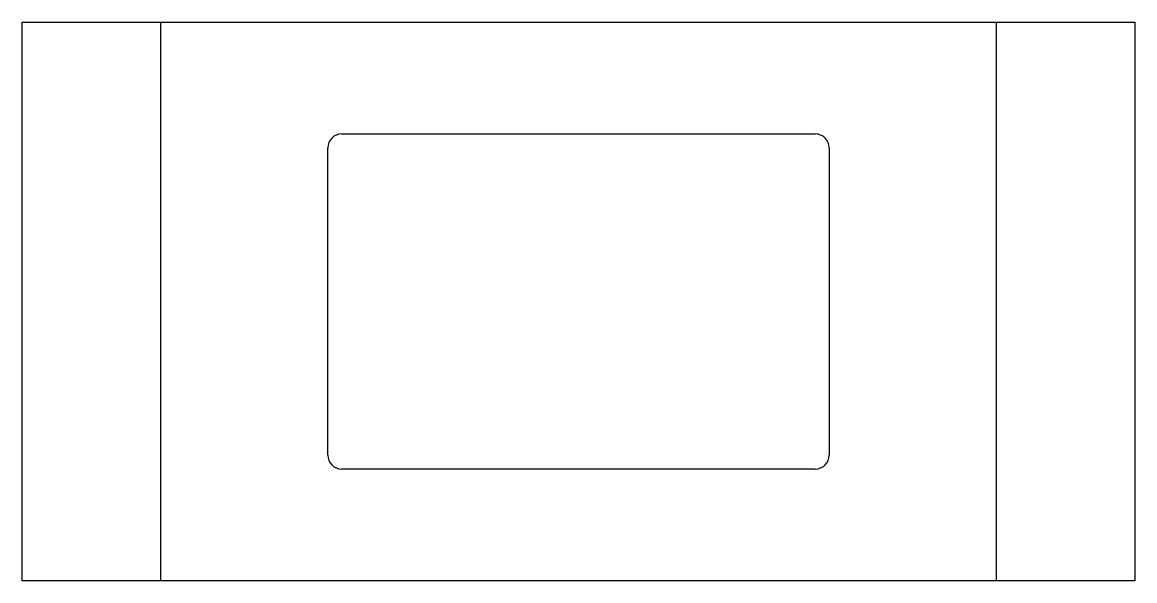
# Model space of a CAD drawing. Header units: millimetres. Extents: x 0 to 398, y 0 to 200.
import ezdxf

# ---------------------------------------------------------------- set-up
doc = ezdxf.new("R2010")
doc.units = ezdxf.units.MM
doc.layers.add('CREASE', color=5, linetype='CONTINUOUS')
doc.layers.add('CUT', color=1, linetype='CONTINUOUS')

msp = doc.modelspace()

# ---------------------------------------------------------------- linework, layer by layer
at = {"layer": 'CREASE'}
for p, q in [((49.55, 0), (49.55, 200)), ((348.65, 200), (348.65, 0))]:
    msp.add_line(p, q, dxfattribs=at)
at = {"layer": 'CUT'}
for p, q in [((0, 200), (49.55, 200)), ((0, 0), (0, 200)), ((49.55, 200), (348.65, 200)), ((348.65, 200), (398.2, 200)), ((398.2, 200), (398.2, 0)), ((114.37, 160), (283.83, 160)), ((109.37, 45), (109.37, 155)), ((288.83, 155), (288.83, 45)), ((283.83, 40), (114.37, 40)), ((49.55, 0), (0, 0)), ((348.65, 0), (49.55, 0)), ((398.2, 0), (348.65, 0))]:
    msp.add_line(p, q, dxfattribs=at)
for centre, start, end in [((114.37, 155), 90, 180), ((283.83, 155), 0, 90), ((114.37, 45), 180, 270), ((283.83, 45), 270, 0)]:
    msp.add_arc(centre, 5, start, end, dxfattribs=at)

doc.saveas('drawing.dxf')
